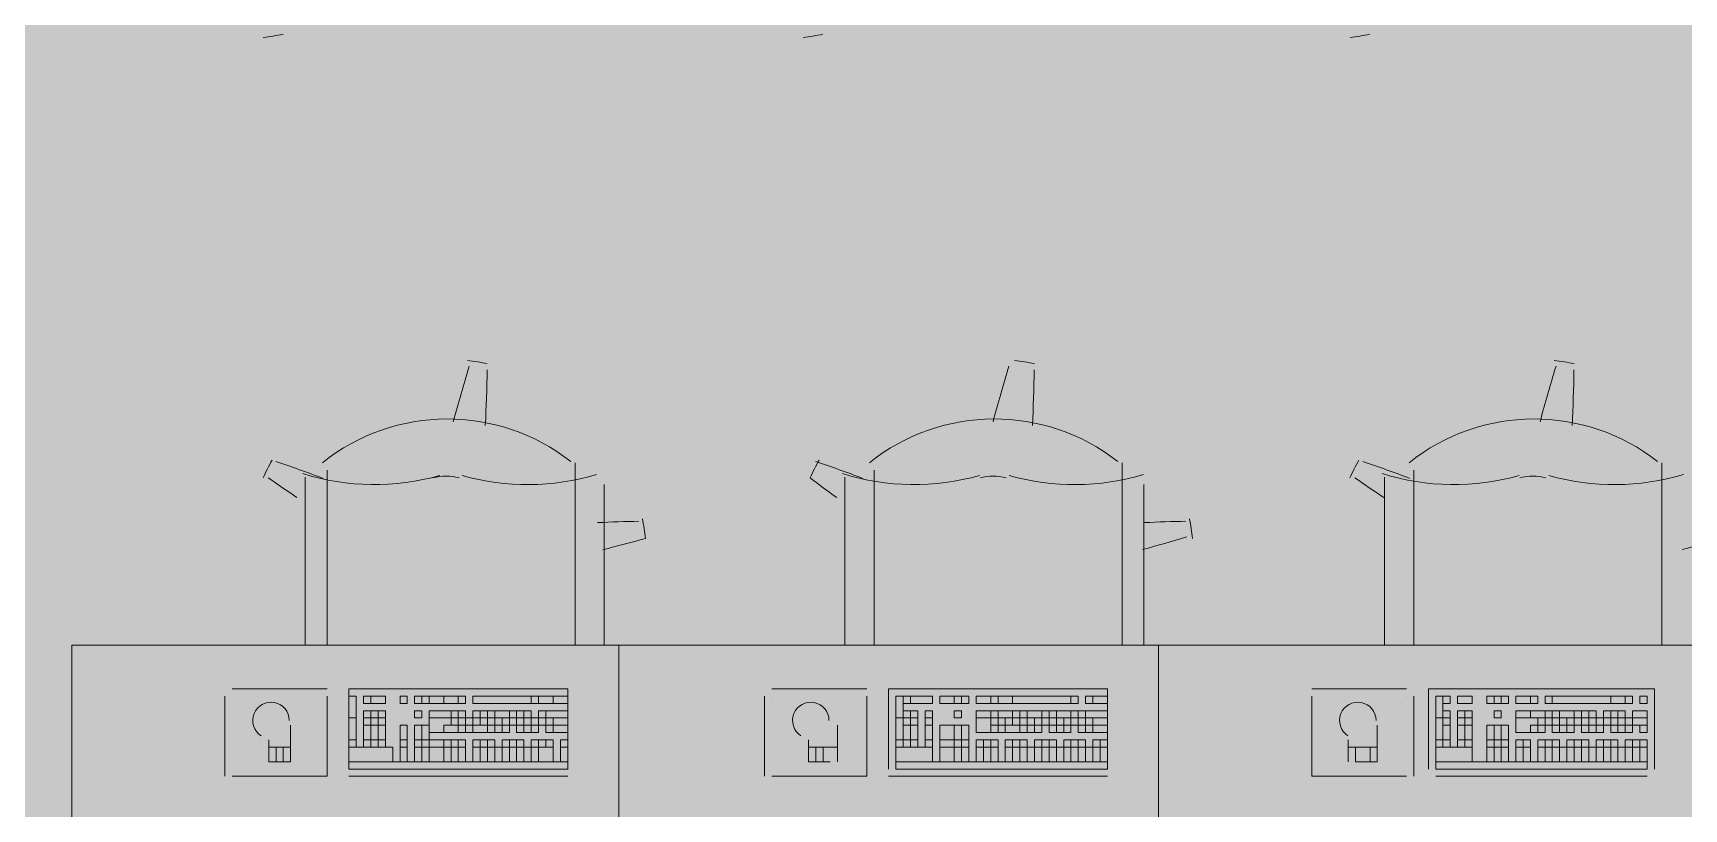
# Model space of a CAD drawing. Header units: millimetres. Extents: x 0 to 90.2, y 0 to 62.5.
# Drawn here: x 63.468 to 66.864, y 40.351 to 41.947 of the extents above; entities that cross this region are included whole.
import ezdxf

# ---------------------------------------------------------------- set-up
doc = ezdxf.new("R2010")
doc.units = ezdxf.units.MM
doc.layers.add('PDF_014405$FT-FIXFIT', color=7, linetype='Continuous')
doc.layers.add('PDF_014405$HL-TMP', color=7, linetype='Continuous', true_color=0xe6db59)

msp = doc.modelspace()

# ---------------------------------------------------------------- linework, layer by layer
at = {"layer": 'PDF_014405$FT-FIXFIT', "lineweight": 0}
for points in [[(64.0732, 40.6879), (64.0732, 41.0479)], [(64.5831, 41.0629), (64.5831, 40.6879)], [(65.1981, 40.6879), (65.1981, 41.0479)], [(65.708, 41.0629), (65.708, 40.6879)], [(66.308, 40.6879), (66.308, 41.0479)], [(66.8179, 41.0629), (66.8179, 40.6879)], [(64.0282, 41.0329), (64.0282, 40.6879)], [(64.6431, 40.6879), (64.6431, 41.0179)], [(65.1381, 41.0329), (65.1381, 40.6879)], [(65.753, 40.6879), (65.753, 41.0179)], [(66.248, 41.0329), (66.248, 40.6879)], [(63.5482, 40.6879), (63.5482, 39.473)], [(63.8632, 40.5829), (63.8632, 40.4179)], [(64.0732, 40.5979), (63.8782, 40.5979)], [(63.8782, 40.5829), (63.8782, 40.5829)], [(63.8782, 40.4179), (64.0732, 40.4179), (64.0732, 40.5829)], [(64.5681, 40.4329), (64.5681, 40.5979), (64.1182, 40.5979), (64.1182, 40.4329)], [(64.9731, 40.5829), (64.9731, 40.4179)], [(65.1831, 40.5979), (64.9881, 40.5979)], [(64.9881, 40.5829), (64.9881, 40.5829)], [(64.9881, 40.4179), (65.1831, 40.4179), (65.1831, 40.5829)], [(65.678, 40.4329), (65.678, 40.5979), (65.2281, 40.5979), (65.2281, 40.4329)], [(66.293, 40.5979), (66.098, 40.5979)], [(66.098, 40.5829), (66.098, 40.5829)], [(66.098, 40.5829), (66.098, 40.4179), (66.293, 40.4179)], [(66.293, 40.5829), (66.293, 40.5829)], [(66.308, 40.4179), (66.308, 40.5829)], [(66.8029, 40.4329), (66.8029, 40.5979), (66.338, 40.5979), (66.338, 40.4329)], [(63.9532, 40.4929), (63.9532, 40.4479), (63.9982, 40.4479), (63.9982, 40.5229)], [(65.1231, 40.4479), (65.1231, 40.5229)], [(66.188, 40.4779), (66.188, 40.4479), (66.233, 40.4479), (66.233, 40.5229)], [(63.9982, 40.4779), (63.9532, 40.4779)], [(63.9682, 40.4779), (63.9682, 40.4479)], [(63.9832, 40.4779), (63.9832, 40.4479)], [(65.0631, 40.4929), (65.0631, 40.4479), (65.1081, 40.4479)], [(65.1231, 40.4779), (65.0631, 40.4779)], [(65.0781, 40.4779), (65.0781, 40.4479)], [(65.0931, 40.4779), (65.0931, 40.4479)], [(66.173, 40.4929), (66.173, 40.4479)], [(66.233, 40.4779), (66.173, 40.4779)], [(66.218, 40.4779), (66.218, 40.4479)], [(63.8782, 40.4179), (63.8782, 40.4179)], [(64.1182, 40.4179), (64.5681, 40.4179)], [(64.9881, 40.4179), (64.9881, 40.4179)], [(65.2281, 40.4179), (65.678, 40.4179)], [(66.353, 40.4329), (66.353, 40.4329)], [(66.353, 40.4179), (66.7879, 40.4179)], [(66.7879, 40.4329), (66.7879, 40.4329)]]:
    msp.add_lwpolyline(points, dxfattribs=at)
for points in [[(65.0852, 41.0684, 0.02503), (65.0665, 41.0316, 0.005357), (65.1212, 40.9915)], [(64.6401, 40.8841, 0.00719), (64.728, 40.9071, 0.025003), (64.7216, 40.9478)]]:
    msp.add_lwpolyline(points, format="xyb", dxfattribs=at)
for points in [[(63.5482, 40.6879), (64.6731, 40.6879), (64.6731, 39.473), (63.5482, 39.473)], [(64.6731, 40.6879), (65.783, 40.6879), (65.783, 39.473), (64.6731, 39.473)], [(65.783, 40.6879), (66.8929, 40.6879), (66.8929, 39.473), (65.783, 39.473)], [(64.1332, 40.5829), (64.1182, 40.5829), (64.1182, 40.5379), (64.1332, 40.5379)], [(64.1632, 40.5829), (64.1482, 40.5829), (64.1482, 40.5679), (64.1632, 40.5679)], [(64.1932, 40.5829), (64.1632, 40.5829), (64.1632, 40.5679), (64.1932, 40.5679)], [(64.2382, 40.5829), (64.2232, 40.5829), (64.2232, 40.5679), (64.2382, 40.5679)], [(64.2682, 40.5829), (64.2532, 40.5829), (64.2532, 40.5679), (64.2682, 40.5679)], [(64.2832, 40.5829), (64.2682, 40.5829), (64.2682, 40.5679), (64.2832, 40.5679)], [(64.2832, 40.5829), (64.3131, 40.5829), (64.3131, 40.5679), (64.2832, 40.5679)], [(64.3131, 40.5829), (64.3431, 40.5829), (64.3431, 40.5679), (64.3131, 40.5679)], [(64.3431, 40.5829), (64.3581, 40.5829), (64.3581, 40.5679), (64.3431, 40.5679)], [(64.4931, 40.5829), (64.3731, 40.5829), (64.3731, 40.5679), (64.4931, 40.5679)], [(64.5081, 40.5829), (64.4931, 40.5829), (64.4931, 40.5679), (64.5081, 40.5679)], [(64.5381, 40.5829), (64.5081, 40.5829), (64.5081, 40.5679), (64.5381, 40.5679)], [(64.5681, 40.5829), (64.5381, 40.5829), (64.5381, 40.5679), (64.5681, 40.5679)], [(65.2581, 40.5829), (65.2431, 40.5829), (65.2431, 40.5379), (65.2581, 40.5379)], [(65.2731, 40.5829), (65.2581, 40.5829), (65.2581, 40.5679), (65.2731, 40.5679)], [(65.3181, 40.5829), (65.2731, 40.5829), (65.2731, 40.5679), (65.3181, 40.5679)], [(65.3631, 40.5829), (65.3331, 40.5829), (65.3331, 40.5679), (65.3631, 40.5679)], [(65.3781, 40.5829), (65.3631, 40.5829), (65.3631, 40.5679), (65.3781, 40.5679)], [(65.3931, 40.5829), (65.3781, 40.5829), (65.3781, 40.5679), (65.3931, 40.5679)], [(65.4081, 40.5829), (65.4381, 40.5829), (65.4381, 40.5679), (65.4081, 40.5679)], [(65.4381, 40.5829), (65.453, 40.5829), (65.453, 40.5679), (65.4381, 40.5679)], [(65.453, 40.5829), (65.483, 40.5829), (65.483, 40.5679), (65.453, 40.5679)], [(65.603, 40.5829), (65.483, 40.5829), (65.483, 40.5679), (65.603, 40.5679)], [(65.618, 40.5829), (65.603, 40.5829), (65.603, 40.5679), (65.618, 40.5679)], [(65.648, 40.5829), (65.633, 40.5829), (65.633, 40.5679), (65.648, 40.5679)], [(65.678, 40.5829), (65.648, 40.5829), (65.648, 40.5679), (65.678, 40.5679)], [(66.368, 40.5829), (66.353, 40.5829), (66.353, 40.5379), (66.368, 40.5379)], [(66.383, 40.5829), (66.368, 40.5829), (66.368, 40.5679), (66.383, 40.5679)], [(66.428, 40.5829), (66.398, 40.5829), (66.398, 40.5679), (66.428, 40.5679)], [(66.473, 40.5829), (66.458, 40.5829), (66.458, 40.5679), (66.473, 40.5679)], [(66.488, 40.5829), (66.473, 40.5829), (66.473, 40.5679), (66.488, 40.5679)], [(66.503, 40.5829), (66.488, 40.5829), (66.488, 40.5679), (66.503, 40.5679)], [(66.518, 40.5829), (66.548, 40.5829), (66.548, 40.5679), (66.518, 40.5679)], [(66.548, 40.5829), (66.563, 40.5829), (66.563, 40.5679), (66.548, 40.5679)], [(66.578, 40.5829), (66.5929, 40.5829), (66.5929, 40.5679), (66.578, 40.5679)], [(66.7129, 40.5829), (66.5929, 40.5829), (66.5929, 40.5679), (66.7129, 40.5679)], [(66.7429, 40.5829), (66.7129, 40.5829), (66.7129, 40.5679), (66.7429, 40.5679)], [(66.7579, 40.5829), (66.7429, 40.5829), (66.7429, 40.5679), (66.7579, 40.5679)], [(66.7879, 40.5829), (66.7729, 40.5829), (66.7729, 40.5679), (66.7879, 40.5679)], [(64.1632, 40.5529), (64.1482, 40.5529), (64.1482, 40.5379), (64.1632, 40.5379)], [(64.1782, 40.5529), (64.1632, 40.5529), (64.1632, 40.5379), (64.1782, 40.5379)], [(64.1932, 40.5529), (64.1782, 40.5529), (64.1782, 40.5379), (64.1932, 40.5379)], [(64.2682, 40.5529), (64.2532, 40.5529), (64.2532, 40.5379), (64.2682, 40.5379)], [(64.3281, 40.5529), (64.2832, 40.5529), (64.2832, 40.5379), (64.3281, 40.5379)], [(64.3431, 40.5529), (64.3281, 40.5529), (64.3281, 40.5379), (64.3431, 40.5379)], [(64.3581, 40.5529), (64.3431, 40.5529), (64.3431, 40.5379), (64.3581, 40.5379)], [(64.3881, 40.5529), (64.3731, 40.5529), (64.3731, 40.5379), (64.3881, 40.5379)], [(64.4031, 40.5529), (64.3881, 40.5529), (64.3881, 40.5379), (64.4031, 40.5379)], [(64.4181, 40.5529), (64.4031, 40.5529), (64.4031, 40.5379), (64.4181, 40.5379)], [(64.4481, 40.5529), (64.4181, 40.5529), (64.4181, 40.5379), (64.4481, 40.5379)], [(64.4631, 40.5529), (64.4481, 40.5529), (64.4481, 40.5379), (64.4631, 40.5379)], [(64.4781, 40.5529), (64.4631, 40.5529), (64.4631, 40.5379), (64.4781, 40.5379)], [(64.4931, 40.5529), (64.4781, 40.5529), (64.4781, 40.5379), (64.4931, 40.5379)], [(64.5231, 40.5529), (64.5081, 40.5529), (64.5081, 40.5379), (64.5231, 40.5379)], [(64.5681, 40.5529), (64.5231, 40.5529), (64.5231, 40.5379), (64.5681, 40.5379)], [(65.2731, 40.5529), (65.2581, 40.5529), (65.2581, 40.5379), (65.2731, 40.5379)], [(65.2881, 40.5529), (65.2731, 40.5529), (65.2731, 40.5379), (65.2881, 40.5379)], [(65.3181, 40.5529), (65.3031, 40.5529), (65.3031, 40.5379), (65.3181, 40.5379)], [(65.3781, 40.5529), (65.3631, 40.5529), (65.3631, 40.5379), (65.3781, 40.5379)], [(65.4381, 40.5529), (65.4081, 40.5529), (65.4081, 40.5379), (65.4381, 40.5379)], [(65.453, 40.5529), (65.4381, 40.5529), (65.4381, 40.5379), (65.453, 40.5379)], [(65.483, 40.5529), (65.453, 40.5529), (65.453, 40.5379), (65.483, 40.5379)], [(65.498, 40.5529), (65.483, 40.5529), (65.483, 40.5379), (65.498, 40.5379)], [(65.513, 40.5529), (65.498, 40.5529), (65.498, 40.5379), (65.513, 40.5379)], [(65.543, 40.5529), (65.513, 40.5529), (65.513, 40.5379), (65.543, 40.5379)], [(65.558, 40.5529), (65.543, 40.5529), (65.543, 40.5379), (65.558, 40.5379)], [(65.573, 40.5529), (65.558, 40.5529), (65.558, 40.5379), (65.573, 40.5379)], [(65.603, 40.5529), (65.573, 40.5529), (65.573, 40.5379), (65.603, 40.5379)], [(65.618, 40.5529), (65.603, 40.5529), (65.603, 40.5379), (65.618, 40.5379)], [(65.633, 40.5529), (65.618, 40.5529), (65.618, 40.5379), (65.633, 40.5379)], [(65.678, 40.5529), (65.633, 40.5529), (65.633, 40.5379), (65.678, 40.5379)], [(66.383, 40.5529), (66.368, 40.5529), (66.368, 40.5379), (66.383, 40.5379)], [(66.413, 40.5529), (66.398, 40.5529), (66.398, 40.5379), (66.413, 40.5379)], [(66.428, 40.5529), (66.413, 40.5529), (66.413, 40.5379), (66.428, 40.5379)], [(66.488, 40.5529), (66.473, 40.5529), (66.473, 40.5379), (66.488, 40.5379)], [(66.548, 40.5529), (66.518, 40.5529), (66.518, 40.5379), (66.548, 40.5379)], [(66.578, 40.5529), (66.548, 40.5529), (66.548, 40.5379), (66.578, 40.5379)], [(66.5929, 40.5529), (66.578, 40.5529), (66.578, 40.5379), (66.5929, 40.5379)], [(66.6079, 40.5529), (66.5929, 40.5529), (66.5929, 40.5379), (66.6079, 40.5379)], [(66.6379, 40.5529), (66.6079, 40.5529), (66.6079, 40.5379), (66.6379, 40.5379)], [(66.6529, 40.5529), (66.6379, 40.5529), (66.6379, 40.5379), (66.6529, 40.5379)], [(66.6679, 40.5529), (66.6529, 40.5529), (66.6529, 40.5379), (66.6679, 40.5379)], [(66.6829, 40.5529), (66.6679, 40.5529), (66.6679, 40.5379), (66.6829, 40.5379)], [(66.7129, 40.5529), (66.6979, 40.5529), (66.6979, 40.5379), (66.7129, 40.5379)], [(66.7279, 40.5529), (66.7129, 40.5529), (66.7129, 40.5379), (66.7279, 40.5379)], [(66.7429, 40.5529), (66.7279, 40.5529), (66.7279, 40.5379), (66.7429, 40.5379)], [(66.7879, 40.5529), (66.7579, 40.5529), (66.7579, 40.5379), (66.7879, 40.5379)], [(64.1332, 40.5379), (64.1182, 40.5379), (64.1182, 40.4929), (64.1332, 40.4929)], [(64.1632, 40.5379), (64.1482, 40.5379), (64.1482, 40.5229), (64.1632, 40.5229)], [(64.1632, 40.5229), (64.1482, 40.5229), (64.1482, 40.4929), (64.1632, 40.4929)], [(64.1782, 40.5379), (64.1632, 40.5379), (64.1632, 40.5229), (64.1782, 40.5229)], [(64.1782, 40.5229), (64.1632, 40.5229), (64.1632, 40.4929), (64.1782, 40.4929)], [(64.1932, 40.5379), (64.1782, 40.5379), (64.1782, 40.5229), (64.1932, 40.5229)], [(64.1932, 40.5229), (64.1782, 40.5229), (64.1782, 40.4929), (64.1932, 40.4929)], [(64.2382, 40.5229), (64.2232, 40.5229), (64.2232, 40.4929), (64.2382, 40.4929)], [(64.2682, 40.5229), (64.2532, 40.5229), (64.2532, 40.4929), (64.2682, 40.4929)], [(64.2832, 40.5229), (64.2682, 40.5229), (64.2682, 40.4929), (64.2832, 40.4929)], [(64.3131, 40.5379), (64.2832, 40.5379), (64.2832, 40.5079), (64.3131, 40.5079), (64.3131, 40.5229), (64.3281, 40.5229), (64.3281, 40.5379)], [(64.3431, 40.5229), (64.3131, 40.5229), (64.3131, 40.5079), (64.3431, 40.5079)], [(64.3431, 40.5379), (64.3281, 40.5379), (64.3281, 40.5229), (64.3431, 40.5229)], [(64.3581, 40.5229), (64.3431, 40.5229), (64.3431, 40.5079), (64.3581, 40.5079)], [(64.3731, 40.5379), (64.3581, 40.5379), (64.3581, 40.5229), (64.3731, 40.5229)], [(64.3731, 40.5229), (64.3581, 40.5229), (64.3581, 40.5079), (64.3731, 40.5079)], [(64.3881, 40.5379), (64.3731, 40.5379), (64.3731, 40.5229), (64.3881, 40.5229)], [(64.4031, 40.5229), (64.3731, 40.5229), (64.3731, 40.5079), (64.4031, 40.5079)], [(64.4031, 40.5379), (64.3881, 40.5379), (64.3881, 40.5229), (64.4031, 40.5229)], [(64.4181, 40.5229), (64.4031, 40.5229), (64.4031, 40.5079), (64.4181, 40.5079)], [(64.4331, 40.5379), (64.4181, 40.5379), (64.4181, 40.5229), (64.4331, 40.5229)], [(64.4331, 40.5229), (64.4181, 40.5229), (64.4181, 40.5079), (64.4331, 40.5079)], [(64.4481, 40.5379), (64.4331, 40.5379), (64.4331, 40.5229), (64.4481, 40.5229)], [(64.4481, 40.5229), (64.4331, 40.5229), (64.4331, 40.5079), (64.4481, 40.5079)], [(64.4631, 40.5379), (64.4481, 40.5379), (64.4481, 40.5229), (64.4631, 40.5229)], [(64.4781, 40.5229), (64.4631, 40.5229), (64.4631, 40.5079), (64.4781, 40.5079)], [(64.4931, 40.5379), (64.4781, 40.5379), (64.4781, 40.5229), (64.4931, 40.5229)], [(64.4931, 40.5229), (64.4781, 40.5229), (64.4781, 40.5079), (64.4931, 40.5079)], [(64.5081, 40.5379), (64.4931, 40.5379), (64.4931, 40.5229), (64.5081, 40.5229)], [(64.5081, 40.5229), (64.4931, 40.5229), (64.4931, 40.5079), (64.5081, 40.5079)], [(64.5231, 40.5379), (64.5081, 40.5379), (64.5081, 40.5229), (64.5231, 40.5229)], [(64.5381, 40.5229), (64.5231, 40.5229), (64.5231, 40.5079), (64.5381, 40.5079)], [(64.5681, 40.5379), (64.5381, 40.5379), (64.5381, 40.5229), (64.5681, 40.5229)], [(64.5681, 40.5229), (64.5381, 40.5229), (64.5381, 40.5079), (64.5681, 40.5079)], [(65.2581, 40.5379), (65.2431, 40.5379), (65.2431, 40.4929), (65.2581, 40.4929)], [(65.2731, 40.5379), (65.2581, 40.5379), (65.2581, 40.5229), (65.2731, 40.5229)], [(65.2731, 40.5229), (65.2581, 40.5229), (65.2581, 40.4929), (65.2731, 40.4929)], [(65.2881, 40.5379), (65.2731, 40.5379), (65.2731, 40.5229), (65.2881, 40.5229)], [(65.2881, 40.5229), (65.2731, 40.5229), (65.2731, 40.4929), (65.2881, 40.4929)], [(65.3181, 40.5379), (65.3031, 40.5379), (65.3031, 40.5229), (65.3181, 40.5229)], [(65.3181, 40.5229), (65.3031, 40.5229), (65.3031, 40.4929), (65.3181, 40.4929)], [(65.3631, 40.5229), (65.3331, 40.5229), (65.3331, 40.4929), (65.3631, 40.4929)], [(65.3781, 40.5229), (65.3631, 40.5229), (65.3631, 40.4929), (65.3781, 40.4929)], [(65.3931, 40.5229), (65.3781, 40.5229), (65.3781, 40.4929), (65.3931, 40.4929)], [(65.4231, 40.5379), (65.4081, 40.5379), (65.4081, 40.5079), (65.4381, 40.5079), (65.4381, 40.5229), (65.4381, 40.5379)], [(65.453, 40.5229), (65.4381, 40.5229), (65.4381, 40.5079), (65.453, 40.5079)], [(65.468, 40.5379), (65.453, 40.5379), (65.453, 40.5229), (65.468, 40.5229)], [(65.468, 40.5229), (65.453, 40.5229), (65.453, 40.5079), (65.468, 40.5079)], [(65.483, 40.5379), (65.468, 40.5379), (65.468, 40.5229), (65.483, 40.5229)], [(65.498, 40.5229), (65.468, 40.5229), (65.468, 40.5079), (65.498, 40.5079)], [(65.498, 40.5379), (65.483, 40.5379), (65.483, 40.5229), (65.498, 40.5229)], [(65.513, 40.5229), (65.498, 40.5229), (65.498, 40.5079), (65.513, 40.5079)], [(65.528, 40.5379), (65.513, 40.5379), (65.513, 40.5229), (65.528, 40.5229)], [(65.528, 40.5229), (65.513, 40.5229), (65.513, 40.5079), (65.528, 40.5079)], [(65.543, 40.5379), (65.528, 40.5379), (65.528, 40.5229), (65.543, 40.5229)], [(65.543, 40.5229), (65.528, 40.5229), (65.528, 40.5079), (65.543, 40.5079)], [(65.558, 40.5379), (65.543, 40.5379), (65.543, 40.5229), (65.558, 40.5229)], [(65.573, 40.5229), (65.558, 40.5229), (65.558, 40.5079), (65.573, 40.5079)], [(65.588, 40.5379), (65.573, 40.5379), (65.573, 40.5229), (65.588, 40.5229)], [(65.588, 40.5229), (65.573, 40.5229), (65.573, 40.5079), (65.588, 40.5079)], [(65.603, 40.5379), (65.588, 40.5379), (65.588, 40.5229), (65.603, 40.5229)], [(65.603, 40.5229), (65.588, 40.5229), (65.588, 40.5079), (65.603, 40.5079)], [(65.618, 40.5379), (65.603, 40.5379), (65.603, 40.5229), (65.618, 40.5229)], [(65.633, 40.5229), (65.618, 40.5229), (65.618, 40.5079), (65.633, 40.5079)], [(65.648, 40.5379), (65.633, 40.5379), (65.633, 40.5229), (65.648, 40.5229)], [(65.648, 40.5229), (65.633, 40.5229), (65.633, 40.5079), (65.648, 40.5079)], [(65.678, 40.5379), (65.648, 40.5379), (65.648, 40.5229), (65.678, 40.5229)], [(65.678, 40.5229), (65.648, 40.5229), (65.648, 40.5079), (65.678, 40.5079)], [(66.368, 40.5379), (66.353, 40.5379), (66.353, 40.4929), (66.368, 40.4929)], [(66.383, 40.5379), (66.368, 40.5379), (66.368, 40.5229), (66.383, 40.5229)], [(66.383, 40.5229), (66.368, 40.5229), (66.368, 40.4929), (66.383, 40.4929)], [(66.413, 40.5379), (66.398, 40.5379), (66.398, 40.5229), (66.413, 40.5229)], [(66.413, 40.5229), (66.398, 40.5229), (66.398, 40.4929), (66.413, 40.4929)], [(66.428, 40.5379), (66.413, 40.5379), (66.413, 40.5229), (66.428, 40.5229)], [(66.428, 40.5229), (66.413, 40.5229), (66.413, 40.4929), (66.428, 40.4929)], [(66.473, 40.5229), (66.458, 40.5229), (66.458, 40.4929), (66.473, 40.4929)], [(66.488, 40.5229), (66.473, 40.5229), (66.473, 40.4929), (66.488, 40.4929)], [(66.503, 40.5229), (66.488, 40.5229), (66.488, 40.4929), (66.503, 40.4929)], [(66.548, 40.5379), (66.518, 40.5379), (66.518, 40.5079), (66.548, 40.5079), (66.548, 40.5229), (66.563, 40.5229), (66.563, 40.5379)], [(66.563, 40.5229), (66.548, 40.5229), (66.548, 40.5079), (66.563, 40.5079)], [(66.578, 40.5379), (66.563, 40.5379), (66.563, 40.5229), (66.578, 40.5229)], [(66.578, 40.5229), (66.563, 40.5229), (66.563, 40.5079), (66.578, 40.5079)], [(66.5929, 40.5379), (66.578, 40.5379), (66.578, 40.5229), (66.5929, 40.5229)], [(66.6079, 40.5229), (66.5929, 40.5229), (66.5929, 40.5079), (66.6079, 40.5079)], [(66.6229, 40.5379), (66.6079, 40.5379), (66.6079, 40.5229), (66.6229, 40.5229)], [(66.6229, 40.5229), (66.6079, 40.5229), (66.6079, 40.5079), (66.6229, 40.5079)], [(66.6379, 40.5379), (66.6229, 40.5379), (66.6229, 40.5229), (66.6379, 40.5229)], [(66.6379, 40.5229), (66.6229, 40.5229), (66.6229, 40.5079), (66.6379, 40.5079)], [(66.6529, 40.5379), (66.6379, 40.5379), (66.6379, 40.5229), (66.6529, 40.5229)], [(66.6679, 40.5229), (66.6529, 40.5229), (66.6529, 40.5079), (66.6679, 40.5079)], [(66.6829, 40.5379), (66.6679, 40.5379), (66.6679, 40.5229), (66.6829, 40.5229)], [(66.6829, 40.5229), (66.6679, 40.5229), (66.6679, 40.5079), (66.6829, 40.5079)], [(66.6979, 40.5379), (66.6829, 40.5379), (66.6829, 40.5229), (66.6979, 40.5229)], [(66.6979, 40.5229), (66.6829, 40.5229), (66.6829, 40.5079), (66.6979, 40.5079)], [(66.7129, 40.5379), (66.6979, 40.5379), (66.6979, 40.5229), (66.7129, 40.5229)], [(66.7279, 40.5229), (66.7129, 40.5229), (66.7129, 40.5079), (66.7279, 40.5079)], [(66.7429, 40.5379), (66.7279, 40.5379), (66.7279, 40.5229), (66.7429, 40.5229)], [(66.7429, 40.5229), (66.7279, 40.5229), (66.7279, 40.5079), (66.7429, 40.5079)], [(66.7579, 40.5379), (66.7429, 40.5379), (66.7429, 40.5229), (66.7579, 40.5229)], [(66.7579, 40.5229), (66.7429, 40.5229), (66.7429, 40.5079), (66.7579, 40.5079)], [(66.7879, 40.5379), (66.7579, 40.5379), (66.7579, 40.5229), (66.7879, 40.5229)], [(66.7879, 40.5229), (66.7729, 40.5229), (66.7729, 40.5079), (66.7879, 40.5079)], [(64.1332, 40.4929), (64.1182, 40.4929), (64.1182, 40.4779), (64.1332, 40.4779)], [(64.2082, 40.4479), (64.1182, 40.4479), (64.1182, 40.4779), (64.2082, 40.4779)], [(64.1632, 40.4929), (64.1482, 40.4929), (64.1482, 40.4779), (64.1632, 40.4779)], [(64.1782, 40.4929), (64.1632, 40.4929), (64.1632, 40.4779), (64.1782, 40.4779)], [(64.1932, 40.4929), (64.1782, 40.4929), (64.1782, 40.4779), (64.1932, 40.4779)], [(64.2382, 40.4929), (64.2232, 40.4929), (64.2232, 40.4779), (64.2382, 40.4779)], [(64.2382, 40.4779), (64.2232, 40.4779), (64.2232, 40.4479), (64.2382, 40.4479)], [(64.2682, 40.4929), (64.2532, 40.4929), (64.2532, 40.4779), (64.2682, 40.4779)], [(64.2682, 40.4779), (64.2532, 40.4779), (64.2532, 40.4479), (64.2682, 40.4479)], [(64.2832, 40.4929), (64.2682, 40.4929), (64.2682, 40.4779), (64.2832, 40.4779)], [(64.2832, 40.4779), (64.2682, 40.4779), (64.2682, 40.4479), (64.2832, 40.4479)], [(64.3131, 40.4929), (64.2832, 40.4929), (64.2832, 40.4779), (64.3131, 40.4779)], [(64.3131, 40.4779), (64.2832, 40.4779), (64.2832, 40.4479), (64.3131, 40.4479)], [(64.3281, 40.4929), (64.3131, 40.4929), (64.3131, 40.4779), (64.3281, 40.4779)], [(64.3281, 40.4779), (64.3131, 40.4779), (64.3131, 40.4479), (64.3281, 40.4479)], [(64.3431, 40.4929), (64.3281, 40.4929), (64.3281, 40.4779), (64.3431, 40.4779)], [(64.3431, 40.4779), (64.3281, 40.4779), (64.3281, 40.4479), (64.3431, 40.4479)], [(64.3581, 40.4929), (64.3431, 40.4929), (64.3431, 40.4779), (64.3581, 40.4779)], [(64.3581, 40.4779), (64.3431, 40.4779), (64.3431, 40.4479), (64.3581, 40.4479)], [(64.3881, 40.4929), (64.3731, 40.4929), (64.3731, 40.4779), (64.3881, 40.4779)], [(64.3881, 40.4779), (64.3731, 40.4779), (64.3731, 40.4479), (64.3881, 40.4479)], [(64.4031, 40.4929), (64.3881, 40.4929), (64.3881, 40.4779), (64.4031, 40.4779)], [(64.4031, 40.4779), (64.3881, 40.4779), (64.3881, 40.4479), (64.4031, 40.4479)], [(64.4181, 40.4929), (64.4031, 40.4929), (64.4031, 40.4779), (64.4181, 40.4779)], [(64.4331, 40.4779), (64.4181, 40.4779), (64.4181, 40.4479), (64.4331, 40.4479)], [(64.4481, 40.4929), (64.4331, 40.4929), (64.4331, 40.4779), (64.4481, 40.4779)], [(64.4481, 40.4779), (64.4331, 40.4779), (64.4331, 40.4479), (64.4481, 40.4479)], [(64.4631, 40.4929), (64.4481, 40.4929), (64.4481, 40.4779), (64.4631, 40.4779)], [(64.4781, 40.4929), (64.4631, 40.4929), (64.4631, 40.4779), (64.4781, 40.4779)], [(64.4781, 40.4779), (64.4631, 40.4779), (64.4631, 40.4479), (64.4781, 40.4479)], [(64.4931, 40.4779), (64.4781, 40.4779), (64.4781, 40.4479), (64.4931, 40.4479)], [(64.5081, 40.4929), (64.4931, 40.4929), (64.4931, 40.4779), (64.5081, 40.4779)], [(64.5081, 40.4779), (64.4931, 40.4779), (64.4931, 40.4479), (64.5081, 40.4479)], [(64.5231, 40.4929), (64.5081, 40.4929), (64.5081, 40.4779), (64.5231, 40.4779)], [(64.5381, 40.4779), (64.5081, 40.4779), (64.5081, 40.4479), (64.5381, 40.4479)], [(64.5381, 40.4929), (64.5231, 40.4929), (64.5231, 40.4779), (64.5381, 40.4779)], [(64.5681, 40.4929), (64.5531, 40.4929), (64.5531, 40.4779), (64.5681, 40.4779)], [(64.5681, 40.4779), (64.5531, 40.4779), (64.5531, 40.4479), (64.5681, 40.4479)], [(65.2581, 40.4929), (65.2431, 40.4929), (65.2431, 40.4779), (65.2581, 40.4779)], [(65.3181, 40.4479), (65.2431, 40.4479), (65.2431, 40.4779), (65.3181, 40.4779)], [(65.2731, 40.4929), (65.2581, 40.4929), (65.2581, 40.4779), (65.2731, 40.4779)], [(65.2881, 40.4929), (65.2731, 40.4929), (65.2731, 40.4779), (65.2881, 40.4779)], [(65.3181, 40.4929), (65.3031, 40.4929), (65.3031, 40.4779), (65.3181, 40.4779)], [(65.3631, 40.4929), (65.3331, 40.4929), (65.3331, 40.4779), (65.3631, 40.4779)], [(65.3631, 40.4779), (65.3331, 40.4779), (65.3331, 40.4479), (65.3631, 40.4479)], [(65.3781, 40.4929), (65.3631, 40.4929), (65.3631, 40.4779), (65.3781, 40.4779)], [(65.3781, 40.4779), (65.3631, 40.4779), (65.3631, 40.4479), (65.3781, 40.4479)], [(65.3931, 40.4929), (65.3781, 40.4929), (65.3781, 40.4779), (65.3931, 40.4779)], [(65.3931, 40.4779), (65.3781, 40.4779), (65.3781, 40.4479), (65.3931, 40.4479)], [(65.4231, 40.4929), (65.4081, 40.4929), (65.4081, 40.4779), (65.4231, 40.4779)], [(65.4231, 40.4779), (65.4081, 40.4779), (65.4081, 40.4479), (65.4231, 40.4479)], [(65.4381, 40.4929), (65.4231, 40.4929), (65.4231, 40.4779), (65.4381, 40.4779)], [(65.4381, 40.4779), (65.4231, 40.4779), (65.4231, 40.4479), (65.4381, 40.4479)], [(65.453, 40.4929), (65.4381, 40.4929), (65.4381, 40.4779), (65.453, 40.4779)], [(65.453, 40.4779), (65.4381, 40.4779), (65.4381, 40.4479), (65.453, 40.4479)], [(65.483, 40.4929), (65.468, 40.4929), (65.468, 40.4779), (65.483, 40.4779)], [(65.483, 40.4779), (65.468, 40.4779), (65.468, 40.4479), (65.483, 40.4479)], [(65.498, 40.4929), (65.483, 40.4929), (65.483, 40.4779), (65.498, 40.4779)], [(65.498, 40.4779), (65.483, 40.4779), (65.483, 40.4479), (65.498, 40.4479)], [(65.513, 40.4929), (65.498, 40.4929), (65.498, 40.4779), (65.513, 40.4779)], [(65.528, 40.4779), (65.513, 40.4779), (65.513, 40.4479), (65.528, 40.4479)], [(65.543, 40.4929), (65.528, 40.4929), (65.528, 40.4779), (65.543, 40.4779)], [(65.543, 40.4779), (65.528, 40.4779), (65.528, 40.4479), (65.543, 40.4479)], [(65.558, 40.4929), (65.543, 40.4929), (65.543, 40.4779), (65.558, 40.4779)], [(65.558, 40.4779), (65.543, 40.4779), (65.543, 40.4479), (65.558, 40.4479)], [(65.573, 40.4929), (65.558, 40.4929), (65.558, 40.4779), (65.573, 40.4779)], [(65.588, 40.4779), (65.573, 40.4779), (65.573, 40.4479), (65.588, 40.4479)], [(65.603, 40.4929), (65.588, 40.4929), (65.588, 40.4779), (65.603, 40.4779)], [(65.603, 40.4779), (65.588, 40.4779), (65.588, 40.4479), (65.603, 40.4479)], [(65.618, 40.4929), (65.603, 40.4929), (65.603, 40.4779), (65.618, 40.4779)], [(65.633, 40.4929), (65.618, 40.4929), (65.618, 40.4779), (65.633, 40.4779)], [(65.633, 40.4779), (65.618, 40.4779), (65.618, 40.4479), (65.633, 40.4479)], [(65.648, 40.4779), (65.633, 40.4779), (65.633, 40.4479), (65.648, 40.4479)], [(65.663, 40.4929), (65.648, 40.4929), (65.648, 40.4779), (65.663, 40.4779)], [(65.678, 40.4929), (65.663, 40.4929), (65.663, 40.4779), (65.678, 40.4779)], [(65.678, 40.4779), (65.663, 40.4779), (65.663, 40.4479), (65.678, 40.4479)], [(66.368, 40.4929), (66.353, 40.4929), (66.353, 40.4779), (66.368, 40.4779)], [(66.428, 40.4479), (66.353, 40.4479), (66.353, 40.4779), (66.428, 40.4779)], [(66.383, 40.4929), (66.368, 40.4929), (66.368, 40.4779), (66.383, 40.4779)], [(66.413, 40.4929), (66.398, 40.4929), (66.398, 40.4779), (66.413, 40.4779)], [(66.428, 40.4929), (66.413, 40.4929), (66.413, 40.4779), (66.428, 40.4779)], [(66.473, 40.4929), (66.458, 40.4929), (66.458, 40.4779), (66.473, 40.4779)], [(66.473, 40.4779), (66.458, 40.4779), (66.458, 40.4479), (66.473, 40.4479)], [(66.488, 40.4929), (66.473, 40.4929), (66.473, 40.4779), (66.488, 40.4779)], [(66.488, 40.4779), (66.473, 40.4779), (66.473, 40.4479), (66.488, 40.4479)], [(66.503, 40.4929), (66.488, 40.4929), (66.488, 40.4779), (66.503, 40.4779)], [(66.503, 40.4779), (66.488, 40.4779), (66.488, 40.4479), (66.503, 40.4479)], [(66.533, 40.4929), (66.518, 40.4929), (66.518, 40.4779), (66.533, 40.4779)], [(66.533, 40.4779), (66.518, 40.4779), (66.518, 40.4479), (66.533, 40.4479)], [(66.548, 40.4929), (66.533, 40.4929), (66.533, 40.4779), (66.548, 40.4779)], [(66.548, 40.4779), (66.533, 40.4779), (66.533, 40.4479), (66.548, 40.4479)], [(66.578, 40.4929), (66.563, 40.4929), (66.563, 40.4779), (66.578, 40.4779)], [(66.578, 40.4779), (66.563, 40.4779), (66.563, 40.4479), (66.578, 40.4479)], [(66.5929, 40.4929), (66.578, 40.4929), (66.578, 40.4779), (66.5929, 40.4779)], [(66.5929, 40.4779), (66.578, 40.4779), (66.578, 40.4479), (66.5929, 40.4479)], [(66.6079, 40.4929), (66.5929, 40.4929), (66.5929, 40.4779), (66.6079, 40.4779)], [(66.6229, 40.4779), (66.6079, 40.4779), (66.6079, 40.4479), (66.6229, 40.4479)], [(66.6379, 40.4929), (66.6229, 40.4929), (66.6229, 40.4779), (66.6379, 40.4779)], [(66.6379, 40.4779), (66.6229, 40.4779), (66.6229, 40.4479), (66.6379, 40.4479)], [(66.6529, 40.4929), (66.6379, 40.4929), (66.6379, 40.4779), (66.6529, 40.4779)], [(66.6529, 40.4779), (66.6379, 40.4779), (66.6379, 40.4479), (66.6529, 40.4479)], [(66.6679, 40.4929), (66.6529, 40.4929), (66.6529, 40.4779), (66.6679, 40.4779)], [(66.6829, 40.4779), (66.6679, 40.4779), (66.6679, 40.4479), (66.6829, 40.4479)], [(66.6979, 40.4929), (66.6829, 40.4929), (66.6829, 40.4779), (66.6979, 40.4779)], [(66.6979, 40.4779), (66.6829, 40.4779), (66.6829, 40.4479), (66.6979, 40.4479)], [(66.7129, 40.4929), (66.6979, 40.4929), (66.6979, 40.4779), (66.7129, 40.4779)], [(66.7279, 40.4929), (66.7129, 40.4929), (66.7129, 40.4779), (66.7279, 40.4779)], [(66.7279, 40.4779), (66.7129, 40.4779), (66.7129, 40.4479), (66.7279, 40.4479)], [(66.7429, 40.4779), (66.7279, 40.4779), (66.7279, 40.4479), (66.7429, 40.4479)], [(66.7579, 40.4929), (66.7429, 40.4929), (66.7429, 40.4779), (66.7579, 40.4779)], [(66.7579, 40.4779), (66.7429, 40.4779), (66.7429, 40.4479), (66.7579, 40.4479)], [(66.7729, 40.4929), (66.7579, 40.4929), (66.7579, 40.4779), (66.7729, 40.4779)], [(66.7879, 40.4929), (66.7729, 40.4929), (66.7729, 40.4779), (66.7879, 40.4779)], [(66.7879, 40.4779), (66.7729, 40.4779), (66.7729, 40.4479), (66.7879, 40.4479)], [(64.5681, 40.4329), (64.1182, 40.4329), (64.1182, 40.4479), (64.5681, 40.4479)], [(65.678, 40.4329), (65.2431, 40.4329), (65.2431, 40.4479), (65.678, 40.4479)], [(66.7879, 40.4329), (66.353, 40.4329), (66.353, 40.4479), (66.7879, 40.4479)]]:
    msp.add_lwpolyline(points, close=True, dxfattribs=at)
for centre, radius, start, end in [((63.8979, 42.348), 0.4125, 276.1361, 281.8652), ((65.0079, 42.348), 0.4125, 276.1361, 281.8652), ((66.1328, 42.348), 0.4125, 276.1361, 281.8652), ((67.5282, 40.2929), 3.3076, 162.9713, 165.031), ((64.3179, 40.863), 0.4125, 78.1348, 83.8639), ((61.092, 41.3105), 3.3111, 357.035, 359.0267), ((68.6381, 40.2929), 3.3076, 162.9713, 165.031), ((65.4429, 40.863), 0.4125, 78.1348, 83.8639), ((62.2169, 41.3105), 3.3111, 357.035, 359.0267), ((69.7631, 40.2929), 3.3076, 162.9713, 165.031), ((66.5528, 40.863), 0.4125, 78.1348, 83.8639), ((63.3268, 41.3105), 3.3111, 357.035, 359.0267), ((64.3206, 40.7404), 0.4125, 51.9752, 128.5616), ((65.4455, 40.7404), 0.4125, 51.9752, 128.5616), ((66.5554, 40.7404), 0.4125, 51.9752, 128.5616), ((64.3179, 40.863), 0.4124, 150.1335, 155.8687), ((62.893, 37.938), 3.3073, 69.2469, 71.0322), ((64.0029, 37.938), 3.3073, 69.2469, 71.0322), ((66.5528, 40.863), 0.4124, 150.1335, 155.8687), ((65.1279, 37.938), 3.3073, 69.2469, 71.0322), ((65.8712, 43.7703), 3.3438, 234.9765, 236.2043), ((64.1707, 41.5053), 0.4874, 252.3868, 286.0243), ((64.3179, 40.938), 0.0975, 73.9762, 106.0238), ((64.4856, 41.5053), 0.4875, 253.9771, 286.9245), ((65.2806, 41.5053), 0.4874, 252.3868, 286.0243), ((65.4429, 40.938), 0.0975, 73.9762, 106.0238), ((65.6105, 41.5053), 0.4875, 253.9771, 286.9245), ((68.106, 43.7703), 3.3438, 234.9765, 236.2043), ((66.3905, 41.5053), 0.4874, 252.3868, 286.0243), ((66.5528, 40.938), 0.0975, 73.9762, 106.0238), ((66.7204, 41.5053), 0.4875, 253.9771, 286.9245), ((65.4429, 40.863), 0.4125, 6.1361, 11.8652), ((64.771, 37.625), 3.3179, 90.9753, 92.4426), ((65.8959, 37.625), 3.3179, 90.9753, 92.4426), ((64.8729, 44.073), 3.3073, 285.3808, 287.0287), ((65.9828, 44.073), 3.3073, 285.3808, 287.0287), ((63.9579, 40.533), 0.0375, 0, 237.2991), ((65.0679, 40.533), 0.0375, 0, 237.2991), ((66.1928, 40.533), 0.0375, 0, 237.2991)]:
    msp.add_arc(centre, radius, start, end, dxfattribs=at)
at = {"layer": 'PDF_014405$HL-TMP', "color": 54, "true_color": 0x999900, "transparency": 33554559}
for points in [[(73.5823, 45.2625), (61.7034, 45.2625), (73.5823, 36.6832)], [(61.7034, 45.2625), (73.5823, 36.6832), (61.7034, 36.6832)]]:
    msp.add_solid(points, dxfattribs=at)

doc.saveas('drawing.dxf')
